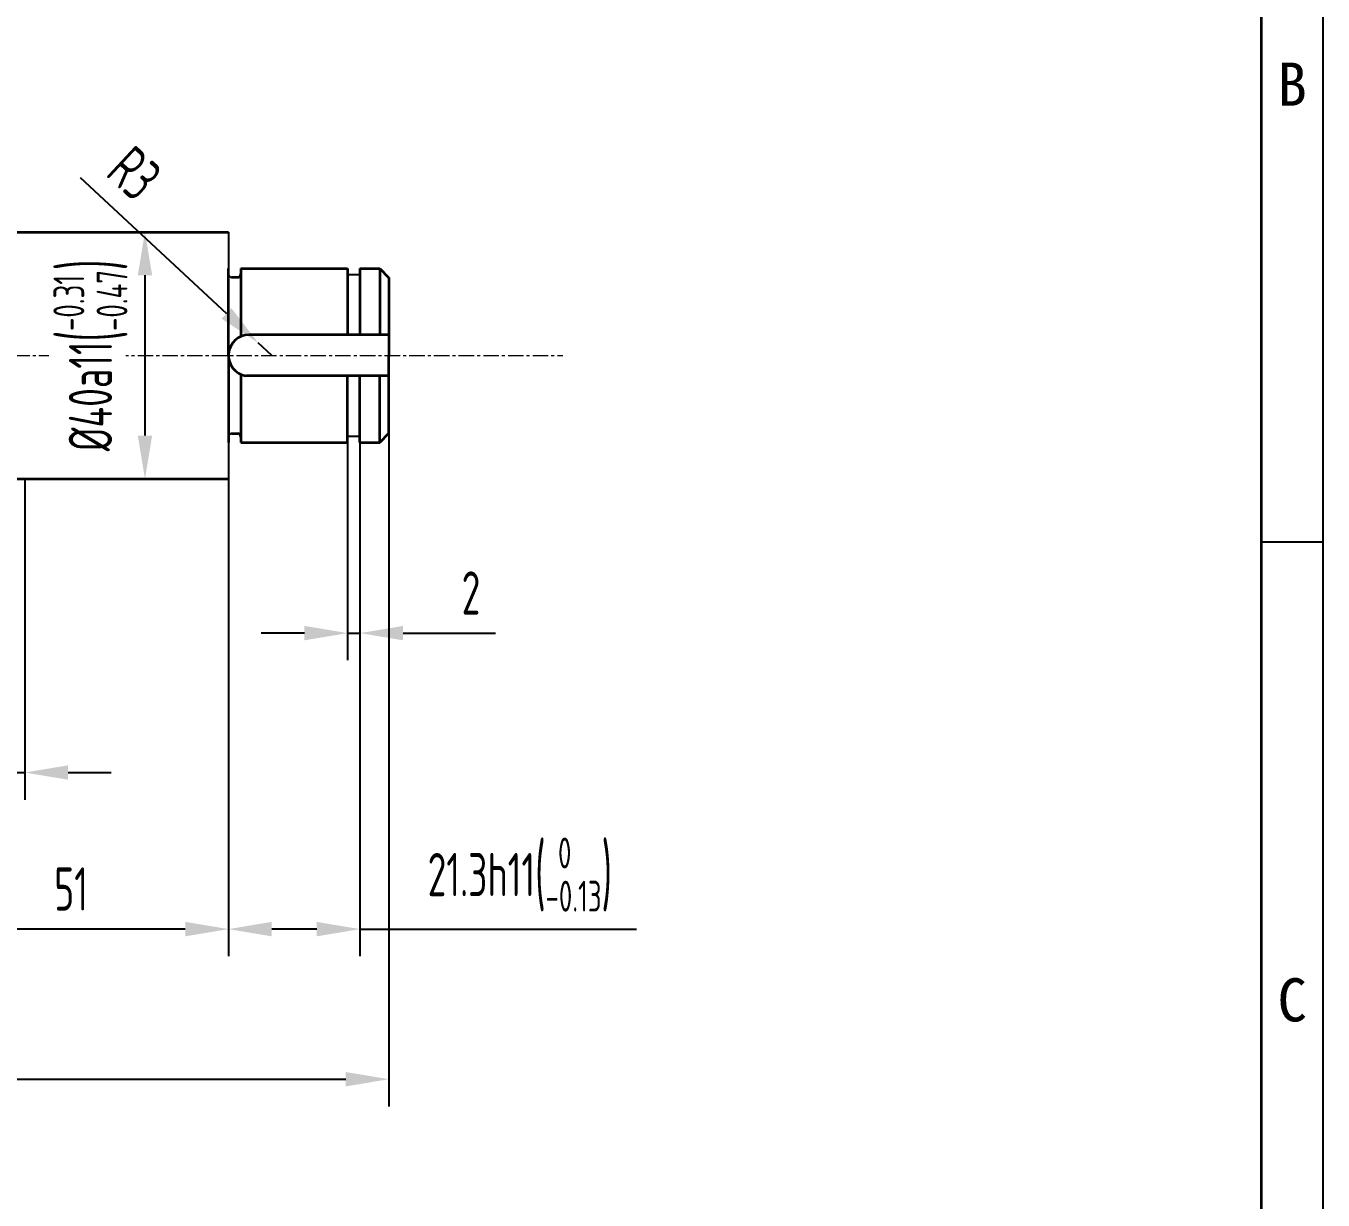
# Model space of a CAD drawing. Header units: millimetres. Extents: x 189 to 1029, y 82 to 676.
# Drawn here: x 818.5 to 1028.7, y 272.1 to 462.5 of the extents above; entities that cross this region are included whole.
import ezdxf

# ---------------------------------------------------------------- set-up
doc = ezdxf.new("R2010")
doc.units = ezdxf.units.MM
doc.header["$LTSCALE"] = 2
doc.linetypes.add('CENTER', pattern=[50.8, 31.75, -6.35, 6.35, -6.35])
doc.linetypes.add('G', pattern=[2, 1.25, -0.25, 0.25, -0.25])
for name, color, linetype, lineweight in [('01', 7, 'Continuous', 35), ('05', 1, 'G', 0), ('1粗实线', 7, 'Continuous', 35), ('5标注层', 3, 'Continuous', 18), ('粗实线层', 7, 'Continuous', 35)]:
    doc.layers.add(name, color=color, linetype=linetype, lineweight=lineweight)
for name, color, linetype in [('2细线层', 3, 'Continuous'), ('6文本', 2, 'Continuous'), ('7标注层', 3, 'Continuous'), ('图框层', 7, 'Continuous')]:
    doc.layers.add(name, color=color, linetype=linetype)
doc.styles.add('PC_TEXTSTYLE', font='ISOCP.SHX', dxfattribs={"width": 0.707, "bigfont": 'GBCBIG.SHX'})
doc.styles.get("Standard").update_dxf_attribs({"font": 'SimSun.ttf'})
doc.dimstyles.new('GB_LINEAR', dxfattribs={"dimtxt": 3.5, "dimasz": 3.5, "dimexe": 2.2, "dimexo": 0, "dimgap": 1.5, "dimtad": 1, "dimdsep": 46, "dimtxsty": 'PC_TEXTSTYLE', "dimcen": 0, "dimclrd": 3, "dimclre": 3, "dimclrt": 2, "dimadec": 0, "dimazin": 2, "dimtp": 0.1, "dimtm": 0.1, "dimtfac": 0.71, "dimtdec": 3, "dimtmove": 0, "dimatfit": 3, "dimfxl": 1, "dimtfill": 1, "dimarcsym": 0})
doc.dimstyles.new('GB_RADIAL', dxfattribs={"dimtxt": 3.5, "dimasz": 3.5, "dimexe": 2.2, "dimexo": 2, "dimgap": 1.5, "dimtad": 1, "dimjust": 4, "dimdsep": 46, "dimtxsty": 'PC_TEXTSTYLE', "dimcen": 0, "dimclrd": 3, "dimclre": 3, "dimclrt": 2, "dimadec": 0, "dimazin": 2, "dimtp": 0.1, "dimtm": 0.1, "dimtfac": 0.71, "dimtdec": 3, "dimtmove": 0, "dimatfit": 2, "dimfxl": 1, "dimtfill": 1, "dimarcsym": 0})

# ---------------------------------------------------------------- blocks, each defined once
blk = doc.blocks.new('*D25')
at = {"layer": '7标注层', "color": 3, "linetype": 'Continuous', "lineweight": -2, "transparency": 16777216}
for p, q in [((877.34, 396.44), (877.34, 287.31)), ((365.84, 392.04), (365.84, 287.31)), ((372.84, 291.71), (870.34, 291.71))]:
    blk.add_line(p, q, dxfattribs=at)
at = {"layer": '7标注层', "color": 3, "transparency": 16777216}
for points in [[(372.84, 292.87), (372.84, 290.54), (365.84, 291.71)], [(870.34, 290.54), (870.34, 292.87), (877.34, 291.71)]]:
    blk.add_solid(points, dxfattribs=at)
at = {"layer": 'Defpoints', "color": 0, "transparency": 16777216}
for p in [(877.34, 396.44), (365.84, 392.04), (877.34, 291.71)]:
    blk.add_point(p, dxfattribs=at)
at = {"layer": '7标注层', "color": 2, "transparency": 16777216, "insert": (621.59, 298.21), "char_height": 7, "attachment_point": 5, "style": 'PC_TEXTSTYLE', "bg_fill": 3, "box_fill_scale": 1.1, "bg_fill_color": 257, "bg_fill_transparency": 0}
blk.add_mtext('L%%p1', dxfattribs=at)
blk = doc.blocks.new('ZwmFrameMain_A3^_^无分区图框^_^landscape')
at = {"layer": '1粗实线'}
blk.add_line((390, 0), (390, 287), dxfattribs=at)
at = {"layer": '2细线层'}
for p, q in [((395, -5), (395, 292)), ((395, 143.5), (390, 143.5))]:
    blk.add_line(p, q, dxfattribs=at)
at = {"layer": '6文本', "char_height": 3.5, "attachment_point": 5}
for s, insert in [('B', (392.5, 180.625)), ('C', (392.5, 106.375))]:
    blk.add_mtext_dynamic_manual_height_columns(s, width=32.54412, gutter_width=159.57, heights=[0], dxfattribs=dict(at, insert=insert))
blk = doc.blocks.new('*D27')
at = {"layer": '5标注层', "color": 3, "linetype": 'Continuous', "lineweight": -2, "transparency": 16777216}
for p, q in [((800.34, 389.04), (800.34, 311.64)), ((851.34, 389.04), (851.34, 311.64)), ((844.34, 316.04), (807.34, 316.04))]:
    blk.add_line(p, q, dxfattribs=at)
at = {"layer": '5标注层', "color": 3, "transparency": 16777216}
for points in [[(807.34, 317.21), (807.34, 314.87), (800.34, 316.04)], [(844.34, 314.87), (844.34, 317.21), (851.34, 316.04)]]:
    blk.add_solid(points, dxfattribs=at)
at = {"layer": 'Defpoints', "color": 0, "transparency": 16777216}
for p in [(800.34, 389.04), (851.34, 389.04), (800.34, 316.04)]:
    blk.add_point(p, dxfattribs=at)
at = {"layer": '5标注层', "color": 2, "transparency": 16777216, "insert": (825.84, 322.54), "char_height": 7, "attachment_point": 5, "style": 'PC_TEXTSTYLE', "bg_fill": 3, "box_fill_scale": 1.1, "bg_fill_color": 257, "bg_fill_transparency": 0}
blk.add_mtext('51', dxfattribs=at)
blk = doc.blocks.new('*D28')
at = {"layer": '5标注层', "color": 3, "linetype": 'Continuous', "lineweight": -2, "transparency": 16777216}
for p, q in [((818.34, 389.04), (818.34, 337.02)), ((800.34, 385.04), (800.34, 337.02)), ((793.34, 341.42), (786.34, 341.42)), ((800.34, 341.42), (818.34, 341.42)), ((825.34, 341.42), (832.34, 341.42))]:
    blk.add_line(p, q, dxfattribs=at)
at = {"layer": '5标注层', "color": 3, "transparency": 16777216}
for points in [[(793.34, 340.26), (793.34, 342.59), (800.34, 341.42)], [(825.34, 342.59), (825.34, 340.26), (818.34, 341.42)]]:
    blk.add_solid(points, dxfattribs=at)
at = {"layer": 'Defpoints', "color": 0, "transparency": 16777216}
for p in [(818.34, 389.04), (800.34, 385.04), (818.34, 341.42)]:
    blk.add_point(p, dxfattribs=at)
at = {"layer": '5标注层', "color": 2, "transparency": 16777216, "insert": (809.34, 347.92), "char_height": 7, "attachment_point": 5, "style": 'PC_TEXTSTYLE', "bg_fill": 3, "box_fill_scale": 1.1, "bg_fill_color": 257, "bg_fill_transparency": 0}
blk.add_mtext('18', dxfattribs=at)
blk = doc.blocks.new('*D52')
at = {"layer": '5标注层', "color": 3, "linetype": 'Continuous', "lineweight": -2, "transparency": 16777216}
for p, q in [((837.8, 429.04), (833.4, 429.04)), ((837.8, 422.04), (837.8, 396.04)), ((837.44, 389.04), (842.2, 389.04))]:
    blk.add_line(p, q, dxfattribs=at)
at = {"layer": '5标注层', "color": 3, "transparency": 16777216}
for points in [[(838.97, 422.04), (836.64, 422.04), (837.8, 429.04)], [(836.64, 396.04), (838.97, 396.04), (837.8, 389.04)]]:
    blk.add_solid(points, dxfattribs=at)
at = {"layer": 'Defpoints', "color": 0, "transparency": 16777216}
for p in [(837.8, 429.04), (837.44, 389.04), (837.8, 389.04)]:
    blk.add_point(p, dxfattribs=at)
at = {"layer": '5标注层', "color": 2, "transparency": 16777216, "insert": (828.97, 409.04), "char_height": 7, "attachment_point": 5, "rotation": 90, "style": 'PC_TEXTSTYLE', "bg_fill": 3, "box_fill_scale": 1.1, "bg_fill_color": 257, "bg_fill_transparency": 0}
blk.add_mtext('{\\A1;%%c40{}{{a11\\H0.7143x;{\\H2x;\\W0.5;(}\\S-0.31^ -0.47;{\\H2x;\\W0.5;)}}}}', dxfattribs=at)
blk = doc.blocks.new('*D34')
at = {"layer": '5标注层', "color": 3, "lineweight": -2, "transparency": 16777216}
for p, q in [((827.29, 437.87), (851.01, 415.85)), ((858.34, 409.04), (856.14, 411.08))]:
    blk.add_line(p, q, dxfattribs=at)
at = {"layer": '5标注层', "color": 3, "transparency": 16777216}
blk.add_solid([(850.22, 414.99), (851.81, 416.7), (856.14, 411.08)], dxfattribs=at)
at = {"layer": 'Defpoints', "color": 0, "transparency": 16777216}
for p in [(856.14, 411.08), (858.34, 409.04)]:
    blk.add_point(p, dxfattribs=at)
at = {"layer": '5标注层', "color": 2, "transparency": 16777216, "insert": (836.09, 438.57), "char_height": 7, "attachment_point": 5, "rotation": 317.1193, "style": 'PC_TEXTSTYLE', "bg_fill": 3, "box_fill_scale": 1.1, "bg_fill_color": 257, "bg_fill_transparency": 0}
blk.add_mtext('R3', dxfattribs=at)
blk = doc.blocks.new('*D53')
at = {"layer": '5标注层', "color": 3, "linetype": 'Continuous', "lineweight": -2, "transparency": 16777216}
for p, q in [((872.64, 394.94), (872.64, 311.64)), ((851.34, 389.04), (851.34, 311.64)), ((865.64, 316.04), (858.34, 316.04)), ((872.64, 316.04), (917.43, 316.04))]:
    blk.add_line(p, q, dxfattribs=at)
at = {"layer": '5标注层', "color": 3, "transparency": 16777216}
for points in [[(858.34, 317.21), (858.34, 314.87), (851.34, 316.04)], [(865.64, 314.87), (865.64, 317.21), (872.64, 316.04)]]:
    blk.add_solid(points, dxfattribs=at)
at = {"layer": 'Defpoints', "color": 0, "transparency": 16777216}
for p in [(872.64, 394.94), (851.34, 389.04), (851.34, 316.04)]:
    blk.add_point(p, dxfattribs=at)
at = {"layer": '5标注层', "color": 2, "transparency": 16777216, "insert": (898.54, 324.88), "char_height": 7, "attachment_point": 5, "style": 'PC_TEXTSTYLE', "bg_fill": 3, "box_fill_scale": 1.1, "bg_fill_color": 257, "bg_fill_transparency": 0}
blk.add_mtext('{\\A1;21.3{}{{h11\\H0.7143x;{\\H2x;\\W0.5;(}\\S 0^ -0.13;{\\H2x;\\W0.5;)}}}}', dxfattribs=at)
blk = doc.blocks.new('*D43')
at = {"layer": '5标注层', "color": 3, "linetype": 'Continuous', "lineweight": -2, "transparency": 16777216}
for p, q in [((870.64, 396.16), (870.64, 359.63)), ((872.64, 396.16), (872.64, 359.63)), ((863.64, 364.03), (856.64, 364.03)), ((870.64, 364.03), (872.64, 364.03)), ((879.64, 364.03), (894.62, 364.03))]:
    blk.add_line(p, q, dxfattribs=at)
at = {"layer": '5标注层', "color": 3, "transparency": 16777216}
for points in [[(863.64, 362.86), (863.64, 365.19), (870.64, 364.03)], [(879.64, 365.19), (879.64, 362.86), (872.64, 364.03)]]:
    blk.add_solid(points, dxfattribs=at)
at = {"layer": 'Defpoints', "color": 0, "transparency": 16777216}
for p in [(870.64, 396.16), (872.64, 396.16), (872.64, 364.03)]:
    blk.add_point(p, dxfattribs=at)
at = {"layer": '5标注层', "color": 2, "transparency": 16777216, "insert": (890.63, 370.53), "char_height": 7, "attachment_point": 5, "style": 'PC_TEXTSTYLE', "bg_fill": 3, "box_fill_scale": 1.1, "bg_fill_color": 257, "bg_fill_transparency": 0}
blk.add_mtext('2', dxfattribs=at)

msp = doc.modelspace()

# ---------------------------------------------------------------- linework, layer by layer
at = {"color": 7, "linetype": 'Continuous', "lineweight": 35}
msp.add_line((800.84, 429.041), (851.34, 429.041), dxfattribs=at)
msp.add_line((870.64, 422.141), (872.64, 422.141))
at = {"layer": '01'}
for p, q in [((870.64, 423.141), (870.64, 412.406)), ((872.64, 423.141), (872.64, 412.406)), ((872.64, 423.141), (875.84, 423.141)), ((875.84, 423.141), (875.84, 412.406)), ((875.84, 423.141), (877.34, 421.641)), ((877.34, 421.641), (877.34, 409.041))]:
    msp.add_line(p, q, dxfattribs=at)
at = {"layer": '05'}
msp.add_line((344.632, 409.041), (905.512, 409.041), dxfattribs=at)
at = {"layer": '粗实线层'}
msp.add_line((877.34, 405.727), (854.124, 405.727), dxfattribs=at)

# ---------------------------------------------------------------- dimensions: what is measured, and where the dimension line sits
at = {"layer": '7标注层', "linetype": 'CENTER'}
dim = msp.add_linear_dim(base=(877.34, 291.705), p1=(365.84, 392.041), p2=(877.34, 396.441), text='L%%p1', dimstyle='GB_LINEAR', override={"dimscale": 2, "dimpost": '<>', "dimtvp": 0.1}, dxfattribs=at)
dim.commit()
dim.dimension.update_dxf_attribs({"geometry": '*D25', "text_midpoint": (621.59, 298.205)})

# ---------------------------------------------------------------- next in the draw order: linework, layer by layer
at = {"color": 7, "linetype": 'Continuous', "lineweight": 35}
msp.add_line((800.84, 389.041), (851.34, 389.041), dxfattribs=at)
at = {"layer": '01'}
for p, q in [((877.34, 396.441), (877.34, 409.041)), ((853.34, 405.966), (853.34, 395.865)), ((870.64, 394.941), (870.64, 405.727)), ((872.64, 394.941), (872.64, 405.727)), ((875.84, 394.941), (875.84, 405.727)), ((851.84, 396.365), (852.84, 396.365)), ((853.34, 395.865), (853.34, 394.941)), ((875.84, 394.941), (877.34, 396.441)), ((853.34, 394.941), (870.64, 394.941)), ((872.64, 394.941), (875.84, 394.941))]:
    msp.add_line(p, q, dxfattribs=at)
at = {"layer": 'Defpoints', "color": 0, "linetype": 'ByBlock'}
msp.add_point((877.34, 396.441), dxfattribs=at)

# ---------------------------------------------------------------- next in the draw order: block references
at = {"layer": '图框层', "xscale": 2, "yscale": 2, "zscale": 2}
msp.add_blockref('ZwmFrameMain_A3^_^无分区图框^_^landscape', (238.694, 91.769), dxfattribs=at)

# ---------------------------------------------------------------- next in the draw order: dimensions: what is measured, and where the dimension line sits
at = {"layer": '5标注层'}
dim = msp.add_linear_dim(base=(800.34, 316.041), p1=(851.34, 389.041), p2=(800.34, 389.041), dimstyle='GB_LINEAR', override={"dimscale": 2, "dimlfac": 1, "dimtvp": 0.1}, dxfattribs=at)
dim.commit()
dim.dimension.update_dxf_attribs({"geometry": '*D27', "text_midpoint": (825.84, 322.541)})

# ---------------------------------------------------------------- next in the draw order: linework, layer by layer
msp.add_line((851.34, 395.865), (851.34, 389.041))

# ---------------------------------------------------------------- next in the draw order: dimensions: what is measured, and where the dimension line sits
dim = msp.add_linear_dim(base=(818.34, 341.422), p1=(800.34, 385.041), p2=(818.34, 389.041), dimstyle='GB_LINEAR', override={"dimscale": 2, "dimlfac": 1, "dimtvp": 0.1}, dxfattribs=at)
dim.commit()
dim.dimension.update_dxf_attribs({"geometry": '*D28', "text_midpoint": (809.34, 347.922)})

# ---------------------------------------------------------------- next in the draw order: dimensions: what is measured, and where the dimension line sits
dim = msp.add_linear_dim(base=(837.803, 389.041), p1=(837.803, 429.041), p2=(837.441, 389.041), angle=90, text='{\\A1;%%c<>{}{{a11\\H0.7143x;{\\H2x;\\W0.5;(}\\S-0.31^ -0.47;{\\H2x;\\W0.5;)}}}}', dimstyle='GB_LINEAR', override={"dimscale": 2, "dimpost": '<>', "dimtol": 0, "dimlim": 0, "dimtp": -0.31, "dimtm": 0.47, "dimtvp": 0.1}, dxfattribs=at)
dim.commit()
dim.dimension.update_dxf_attribs({"geometry": '*D52', "text_midpoint": (828.967, 409.041)})

# ---------------------------------------------------------------- next in the draw order: dimensions: what is measured, and where the dimension line sits
dim = msp.add_radius_dim(center=(858.34, 409.041), mpoint=(856.142, 411.083), dimstyle='GB_RADIAL', override={"dimscale": 2, "dimtvp": 0.1}, dxfattribs=at)
dim.commit()
dim.dimension.update_dxf_attribs({"geometry": '*D34', "text_midpoint": (831.667, 433.811), "dimtype": 164})

# ---------------------------------------------------------------- next in the draw order: linework, layer by layer
for p, q in [((851.34, 429.041), (851.34, 422.217)), ((851.34, 421.717), (851.34, 396.365))]:
    msp.add_line(p, q)
msp.add_arc((851.84, 422.217), 0.5, 180, 270)
at = {"layer": '01'}
for p, q in [((851.34, 409.041), (851.34, 423.141)), ((853.34, 423.141), (870.64, 423.141)), ((853.34, 423.141), (853.34, 422.217)), ((851.84, 421.717), (852.84, 421.717)), ((853.34, 422.217), (853.34, 412.117)), ((851.34, 409.041), (851.34, 394.941))]:
    msp.add_line(p, q, dxfattribs=at)
msp.add_arc((852.84, 422.217), 0.5, 270, 360, dxfattribs=at)
at = {"layer": '粗实线层'}
msp.add_line((877.34, 412.406), (854.705, 412.406), dxfattribs=at)
msp.add_arc((854.705, 409.041), 3.365, 90.00001, 260.05624, dxfattribs=at)

# ---------------------------------------------------------------- next in the draw order: dimensions: what is measured, and where the dimension line sits
at = {"layer": '5标注层'}
dim = msp.add_linear_dim(base=(851.34, 316.041), p1=(872.64, 394.941), p2=(851.34, 389.041), text='{\\A1;<>{}{{h11\\H0.7143x;{\\H2x;\\W0.5;(}\\S 0^ -0.13;{\\H2x;\\W0.5;)}}}}', dimstyle='GB_LINEAR', override={"dimscale": 2, "dimpost": '<>', "dimtol": 0, "dimlim": 0, "dimtp": 0, "dimtm": 0.13, "dimtvp": 0.1}, dxfattribs=at)
dim.commit()
dim.dimension.update_dxf_attribs({"geometry": '*D53', "text_midpoint": (898.537, 316.041), "dimtype": 160})

# ---------------------------------------------------------------- next in the draw order: linework, layer by layer
msp.add_arc((851.84, 395.865), 0.5, 90, 180)
at = {"layer": '01'}
msp.add_arc((852.84, 395.865), 0.5, 0, 90, dxfattribs=at)

# ---------------------------------------------------------------- next in the draw order: dimensions: what is measured, and where the dimension line sits
at = {"layer": '5标注层'}
dim = msp.add_linear_dim(base=(872.64, 364.028), p1=(870.64, 396.164), p2=(872.64, 396.164), dimstyle='GB_LINEAR', override={"dimscale": 2, "dimlfac": 1, "dimtvp": 0.1}, dxfattribs=at)
dim.commit()
dim.dimension.update_dxf_attribs({"geometry": '*D43', "text_midpoint": (890.631, 370.528)})

# ---------------------------------------------------------------- next in the draw order: linework, layer by layer
msp.add_line((870.64, 395.941), (872.64, 395.941))

doc.saveas('drawing.dxf')
